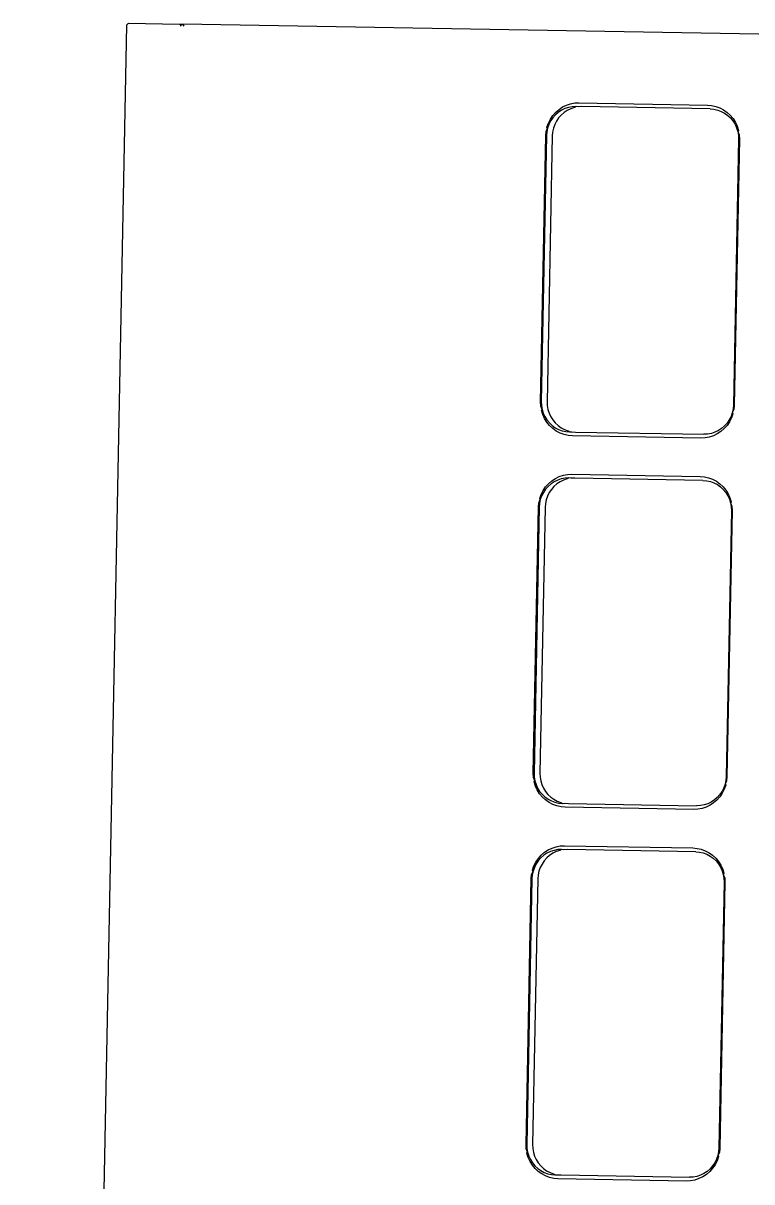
# Model space of a CAD drawing. Header units: millimetres. Extents: x 44692 to 172587, y -26854 to 14445.
# Drawn here: x 148764 to 148797.9, y -15363.8 to -15310 of the extents above; entities that cross this region are included whole.
import ezdxf

# ---------------------------------------------------------------- set-up
doc = ezdxf.new("R2010")
doc.units = ezdxf.units.MM
doc.header["$LTSCALE"] = 100
doc.layers.add('Muebles', color=112, linetype='Continuous')

msp = doc.modelspace()

# ---------------------------------------------------------------- linework, layer by layer
at = {"layer": 'Muebles'}
for p, q in [((148768.812, -15310.04), (148764.006, -15556.603)), ((148768.812, -15310.04), (148768.9, -15309.953)), ((148768.9, -15309.953), (148771.284, -15309.995)), ((148771.284, -15309.995), (148771.421, -15309.998)), ((148771.284, -15309.995), (148771.349, -15310.085)), ((148771.421, -15309.998), (148771.485, -15310.087)), ((148876.751, -15311.856), (148771.421, -15309.998)), ((148788.78, -15314.094), (148788.932, -15313.962)), ((148789.046, -15314.004), (148788.897, -15314.102)), ((148788.932, -15313.962), (148789.1, -15313.851)), ((148789.206, -15313.926), (148789.046, -15314.004)), ((148789.1, -15313.851), (148789.281, -15313.764)), ((148789.319, -15314.008), (148789.17, -15314.107)), ((148789.375, -15313.871), (148789.206, -15313.926)), ((148789.281, -15313.764), (148789.471, -15313.701)), ((148789.48, -15313.931), (148789.319, -15314.008)), ((148789.549, -15313.838), (148789.375, -15313.871)), ((148789.471, -15313.701), (148789.667, -15313.665)), ((148789.648, -15313.876), (148789.48, -15313.931)), ((148789.726, -15313.83), (148789.549, -15313.838)), ((148789.726, -15313.83), (148789.648, -15313.876)), ((148789.667, -15313.665), (148789.86, -15313.655)), ((148789.822, -15313.843), (148789.726, -15313.83)), ((148789.999, -15313.835), (148789.822, -15313.843)), ((148789.86, -15313.655), (148795.836, -15313.761)), ((148795.964, -15313.94), (148789.999, -15313.835)), ((148795.836, -15313.761), (148796.029, -15313.777)), ((148795.964, -15313.94), (148796.14, -15313.955)), ((148796.029, -15313.777), (148796.224, -15313.821)), ((148796.14, -15313.955), (148796.313, -15313.993)), ((148796.224, -15313.821), (148796.411, -15313.89)), ((148796.313, -15313.993), (148796.479, -15314.054)), ((148796.411, -15313.89), (148796.588, -15313.983)), ((148796.479, -15314.054), (148796.636, -15314.137)), ((148796.588, -15313.983), (148796.752, -15314.1)), ((148788.372, -15314.788), (148788.439, -15314.596)), ((148788.439, -15314.596), (148788.531, -15314.414)), ((148788.542, -15314.502), (148788.46, -15314.664)), ((148788.531, -15314.414), (148788.645, -15314.245)), ((148788.643, -15314.353), (148788.542, -15314.502)), ((148788.762, -15314.219), (148788.643, -15314.353)), ((148788.645, -15314.245), (148788.78, -15314.094)), ((148788.815, -15314.507), (148788.733, -15314.669)), ((148788.897, -15314.102), (148788.762, -15314.219)), ((148788.916, -15314.358), (148788.815, -15314.507)), ((148789.035, -15314.224), (148788.916, -15314.358)), ((148789.17, -15314.107), (148789.035, -15314.224)), ((148796.636, -15314.137), (148796.781, -15314.241)), ((148796.752, -15314.1), (148796.899, -15314.237)), ((148796.781, -15314.241), (148796.912, -15314.363)), ((148796.899, -15314.237), (148797.028, -15314.393)), ((148796.912, -15314.363), (148797.026, -15314.501)), ((148797.026, -15314.501), (148797.121, -15314.654)), ((148797.028, -15314.393), (148797.135, -15314.565)), ((148797.135, -15314.565), (148797.22, -15314.75)), ((148788.312, -15315.186), (148788.329, -15314.988)), ((148788.329, -15314.988), (148788.4, -15314.835)), ((148788.362, -15315.012), (148788.347, -15315.193)), ((148788.4, -15314.835), (148788.362, -15315.012)), ((148788.4, -15314.835), (148788.372, -15314.788)), ((148788.46, -15314.664), (148788.4, -15314.835)), ((148788.635, -15315.017), (148788.62, -15315.198)), ((148788.673, -15314.839), (148788.635, -15315.017)), ((148788.733, -15314.669), (148788.673, -15314.839)), ((148797.121, -15314.654), (148797.196, -15314.818)), ((148797.196, -15314.818), (148797.249, -15314.991)), ((148797.22, -15314.75), (148797.28, -15314.945)), ((148797.28, -15314.945), (148797.249, -15314.991)), ((148797.249, -15314.991), (148797.281, -15315.169)), ((148797.249, -15314.991), (148797.315, -15315.147)), ((148797.315, -15315.147), (148797.324, -15315.345)), ((148788.071, -15327.559), (148788.312, -15315.186)), ((148788.347, -15315.193), (148788.106, -15327.554)), ((148788.62, -15315.198), (148788.379, -15327.559)), ((148797.289, -15315.35), (148797.048, -15327.712)), ((148797.324, -15315.345), (148797.083, -15327.718)), ((148797.281, -15315.169), (148797.289, -15315.35)), ((148788.08, -15327.758), (148788.071, -15327.559)), ((148788.145, -15327.914), (148788.08, -15327.758)), ((148788.106, -15327.554), (148788.114, -15327.736)), ((148788.114, -15327.736), (148788.145, -15327.914)), ((148788.115, -15327.959), (148788.145, -15327.914)), ((148788.175, -15328.154), (148788.115, -15327.959)), ((148788.145, -15327.914), (148788.199, -15328.087)), ((148788.199, -15328.087), (148788.274, -15328.251)), ((148788.379, -15327.559), (148788.387, -15327.74)), ((148788.387, -15327.74), (148788.418, -15327.919)), ((148788.418, -15327.919), (148788.472, -15328.092)), ((148796.995, -15328.07), (148796.934, -15328.241)), ((148797.033, -15327.893), (148796.995, -15328.07)), ((148797.066, -15327.917), (148796.995, -15328.07)), ((148796.995, -15328.07), (148797.023, -15328.117)), ((148797.048, -15327.712), (148797.033, -15327.893)), ((148797.083, -15327.718), (148797.066, -15327.917)), ((148788.26, -15328.339), (148788.175, -15328.154)), ((148788.367, -15328.511), (148788.26, -15328.339)), ((148788.274, -15328.251), (148788.369, -15328.404)), ((148788.496, -15328.668), (148788.367, -15328.511)), ((148788.369, -15328.404), (148788.483, -15328.542)), ((148788.472, -15328.092), (148788.547, -15328.256)), ((148788.483, -15328.542), (148788.614, -15328.664)), ((148788.547, -15328.256), (148788.642, -15328.408)), ((148788.642, -15328.408), (148788.756, -15328.547)), ((148788.756, -15328.547), (148788.887, -15328.669)), ((148796.752, -15328.551), (148796.633, -15328.686)), ((148796.864, -15328.491), (148796.749, -15328.659)), ((148796.853, -15328.402), (148796.752, -15328.551)), ((148796.934, -15328.241), (148796.853, -15328.402)), ((148796.955, -15328.309), (148796.864, -15328.491)), ((148797.023, -15328.117), (148796.955, -15328.309)), ((148788.643, -15328.805), (148788.496, -15328.668)), ((148788.614, -15328.664), (148788.759, -15328.767)), ((148788.806, -15328.922), (148788.643, -15328.805)), ((148788.759, -15328.767), (148788.916, -15328.85)), ((148788.983, -15329.015), (148788.806, -15328.922)), ((148788.887, -15328.669), (148789.032, -15328.772)), ((148788.916, -15328.85), (148789.082, -15328.912)), ((148789.171, -15329.084), (148788.983, -15329.015)), ((148789.032, -15328.772), (148789.189, -15328.855)), ((148789.082, -15328.912), (148789.255, -15328.95)), ((148789.365, -15329.128), (148789.171, -15329.084)), ((148789.189, -15328.855), (148789.355, -15328.916)), ((148789.255, -15328.95), (148789.431, -15328.965)), ((148789.355, -15328.916), (148789.431, -15328.965)), ((148789.558, -15329.144), (148789.365, -15329.128)), ((148789.431, -15328.965), (148789.528, -15328.955)), ((148789.528, -15328.955), (148789.704, -15328.97)), ((148795.535, -15329.249), (148789.558, -15329.144)), ((148789.704, -15328.97), (148795.669, -15329.075)), ((148795.846, -15329.066), (148795.669, -15329.075)), ((148796.02, -15329.034), (148795.846, -15329.066)), ((148796.114, -15329.141), (148795.924, -15329.203)), ((148796.188, -15328.979), (148796.02, -15329.034)), ((148796.295, -15329.054), (148796.114, -15329.141)), ((148796.348, -15328.901), (148796.188, -15328.979)), ((148796.463, -15328.943), (148796.295, -15329.054)), ((148796.497, -15328.803), (148796.348, -15328.901)), ((148796.615, -15328.811), (148796.463, -15328.943)), ((148796.633, -15328.686), (148796.497, -15328.803)), ((148796.749, -15328.659), (148796.615, -15328.811)), ((148795.728, -15329.24), (148795.535, -15329.249)), ((148795.924, -15329.203), (148795.728, -15329.24)), ((148788.443, -15331.37), (148788.595, -15331.238)), ((148788.71, -15331.28), (148788.561, -15331.378)), ((148788.595, -15331.238), (148788.763, -15331.127)), ((148788.87, -15331.202), (148788.71, -15331.28)), ((148788.763, -15331.127), (148788.944, -15331.04)), ((148788.983, -15331.284), (148788.834, -15331.383)), ((148789.038, -15331.147), (148788.87, -15331.202)), ((148788.944, -15331.04), (148789.134, -15330.978)), ((148789.143, -15331.207), (148788.983, -15331.284)), ((148789.212, -15331.114), (148789.038, -15331.147)), ((148789.134, -15330.978), (148789.33, -15330.941)), ((148789.311, -15331.152), (148789.143, -15331.207)), ((148789.389, -15331.106), (148789.212, -15331.114)), ((148789.389, -15331.106), (148789.311, -15331.152)), ((148789.33, -15330.941), (148789.523, -15330.932)), ((148789.485, -15331.119), (148789.389, -15331.106)), ((148789.662, -15331.111), (148789.485, -15331.119)), ((148789.523, -15330.932), (148795.5, -15331.037)), ((148795.627, -15331.216), (148789.662, -15331.111)), ((148795.5, -15331.037), (148795.693, -15331.054)), ((148795.627, -15331.216), (148795.803, -15331.231)), ((148795.693, -15331.054), (148795.887, -15331.097)), ((148795.803, -15331.231), (148795.976, -15331.269)), ((148795.887, -15331.097), (148796.075, -15331.166)), ((148795.976, -15331.269), (148796.142, -15331.33)), ((148796.075, -15331.166), (148796.252, -15331.259)), ((148796.252, -15331.259), (148796.415, -15331.376)), ((148788.103, -15331.872), (148788.194, -15331.69)), ((148788.205, -15331.779), (148788.124, -15331.94)), ((148788.194, -15331.69), (148788.308, -15331.522)), ((148788.306, -15331.629), (148788.205, -15331.779)), ((148788.425, -15331.495), (148788.306, -15331.629)), ((148788.308, -15331.522), (148788.443, -15331.37)), ((148788.478, -15331.783), (148788.397, -15331.945)), ((148788.561, -15331.378), (148788.425, -15331.495)), ((148788.579, -15331.634), (148788.478, -15331.783)), ((148788.698, -15331.5), (148788.579, -15331.634)), ((148788.834, -15331.383), (148788.698, -15331.5)), ((148796.142, -15331.33), (148796.299, -15331.413)), ((148796.299, -15331.413), (148796.444, -15331.517)), ((148796.415, -15331.376), (148796.562, -15331.513)), ((148796.444, -15331.517), (148796.575, -15331.639)), ((148796.562, -15331.513), (148796.691, -15331.67)), ((148796.575, -15331.639), (148796.689, -15331.777)), ((148796.689, -15331.777), (148796.784, -15331.93)), ((148796.691, -15331.67), (148796.798, -15331.842)), ((148796.798, -15331.842), (148796.883, -15332.027)), ((148787.975, -15332.463), (148787.992, -15332.264)), ((148787.992, -15332.264), (148788.063, -15332.111)), ((148788.025, -15332.288), (148788.01, -15332.469)), ((148788.063, -15332.111), (148788.025, -15332.288)), ((148788.035, -15332.064), (148788.103, -15331.872)), ((148788.063, -15332.111), (148788.035, -15332.064)), ((148788.124, -15331.94), (148788.063, -15332.111)), ((148788.298, -15332.293), (148788.283, -15332.474)), ((148788.336, -15332.115), (148788.298, -15332.293)), ((148788.397, -15331.945), (148788.336, -15332.115)), ((148796.784, -15331.93), (148796.859, -15332.094)), ((148796.859, -15332.094), (148796.913, -15332.267)), ((148796.883, -15332.027), (148796.943, -15332.222)), ((148796.943, -15332.222), (148796.913, -15332.267)), ((148796.913, -15332.267), (148796.944, -15332.445)), ((148796.913, -15332.267), (148796.978, -15332.423)), ((148787.734, -15344.836), (148787.975, -15332.463)), ((148788.01, -15332.469), (148787.769, -15344.83)), ((148788.283, -15332.474), (148788.042, -15344.835)), ((148796.952, -15332.627), (148796.711, -15344.988)), ((148796.987, -15332.622), (148796.746, -15344.995)), ((148796.944, -15332.445), (148796.952, -15332.627)), ((148796.978, -15332.423), (148796.987, -15332.622)), ((148787.743, -15345.034), (148787.734, -15344.836)), ((148787.808, -15345.19), (148787.743, -15345.034)), ((148787.769, -15344.83), (148787.777, -15345.012)), ((148787.777, -15345.012), (148787.808, -15345.19)), ((148787.778, -15345.236), (148787.808, -15345.19)), ((148787.838, -15345.431), (148787.778, -15345.236)), ((148787.808, -15345.19), (148787.862, -15345.363)), ((148788.042, -15344.835), (148788.05, -15345.016)), ((148788.05, -15345.016), (148788.081, -15345.195)), ((148788.081, -15345.195), (148788.135, -15345.368)), ((148796.696, -15345.169), (148796.658, -15345.346)), ((148796.729, -15345.193), (148796.658, -15345.346)), ((148796.711, -15344.988), (148796.696, -15345.169)), ((148796.746, -15344.995), (148796.729, -15345.193)), ((148787.923, -15345.616), (148787.838, -15345.431)), ((148787.862, -15345.363), (148787.937, -15345.527)), ((148788.03, -15345.788), (148787.923, -15345.616)), ((148787.937, -15345.527), (148788.032, -15345.68)), ((148788.159, -15345.944), (148788.03, -15345.788)), ((148788.032, -15345.68), (148788.146, -15345.818)), ((148788.135, -15345.368), (148788.21, -15345.532)), ((148788.146, -15345.818), (148788.277, -15345.94)), ((148788.21, -15345.532), (148788.305, -15345.684)), ((148788.305, -15345.684), (148788.419, -15345.823)), ((148788.419, -15345.823), (148788.55, -15345.945)), ((148796.415, -15345.827), (148796.296, -15345.962)), ((148796.527, -15345.767), (148796.413, -15345.936)), ((148796.516, -15345.678), (148796.415, -15345.827)), ((148796.598, -15345.517), (148796.516, -15345.678)), ((148796.619, -15345.585), (148796.527, -15345.767)), ((148796.658, -15345.346), (148796.598, -15345.517)), ((148796.686, -15345.393), (148796.619, -15345.585)), ((148796.658, -15345.346), (148796.686, -15345.393)), ((148788.306, -15346.081), (148788.159, -15345.944)), ((148788.277, -15345.94), (148788.422, -15346.043)), ((148788.47, -15346.198), (148788.306, -15346.081)), ((148788.422, -15346.043), (148788.579, -15346.126)), ((148788.647, -15346.291), (148788.47, -15346.198)), ((148788.55, -15345.945), (148788.695, -15346.048)), ((148788.579, -15346.126), (148788.745, -15346.188)), ((148788.834, -15346.36), (148788.647, -15346.291)), ((148788.695, -15346.048), (148788.852, -15346.131)), ((148788.745, -15346.188), (148788.918, -15346.226)), ((148789.029, -15346.404), (148788.834, -15346.36)), ((148788.852, -15346.131), (148789.018, -15346.192)), ((148788.918, -15346.226), (148789.094, -15346.241)), ((148789.018, -15346.192), (148789.094, -15346.241)), ((148789.222, -15346.42), (148789.029, -15346.404)), ((148789.094, -15346.241), (148789.191, -15346.231)), ((148789.191, -15346.231), (148789.367, -15346.246)), ((148789.367, -15346.246), (148795.332, -15346.351)), ((148795.509, -15346.342), (148795.332, -15346.351)), ((148795.683, -15346.31), (148795.509, -15346.342)), ((148795.851, -15346.255), (148795.683, -15346.31)), ((148795.958, -15346.33), (148795.777, -15346.417)), ((148796.012, -15346.177), (148795.851, -15346.255)), ((148796.126, -15346.219), (148795.958, -15346.33)), ((148796.161, -15346.079), (148796.012, -15346.177)), ((148796.278, -15346.087), (148796.126, -15346.219)), ((148796.296, -15345.962), (148796.161, -15346.079)), ((148796.413, -15345.936), (148796.278, -15346.087)), ((148795.198, -15346.526), (148789.222, -15346.42)), ((148795.391, -15346.516), (148795.198, -15346.526)), ((148795.587, -15346.48), (148795.391, -15346.516)), ((148795.777, -15346.417), (148795.587, -15346.48)), ((148788.106, -15348.646), (148788.259, -15348.514)), ((148788.373, -15348.556), (148788.224, -15348.654)), ((148788.259, -15348.514), (148788.427, -15348.404)), ((148788.533, -15348.478), (148788.373, -15348.556)), ((148788.427, -15348.404), (148788.607, -15348.316)), ((148788.646, -15348.56), (148788.497, -15348.659)), ((148788.702, -15348.423), (148788.533, -15348.478)), ((148788.607, -15348.316), (148788.797, -15348.254)), ((148788.806, -15348.483), (148788.646, -15348.56)), ((148788.876, -15348.391), (148788.702, -15348.423)), ((148788.797, -15348.254), (148788.993, -15348.218)), ((148788.975, -15348.428), (148788.806, -15348.483)), ((148789.052, -15348.382), (148788.876, -15348.391)), ((148789.052, -15348.382), (148788.975, -15348.428)), ((148788.993, -15348.218), (148789.187, -15348.208)), ((148789.149, -15348.395), (148789.052, -15348.382)), ((148789.325, -15348.387), (148789.149, -15348.395)), ((148789.187, -15348.208), (148795.163, -15348.313)), ((148795.29, -15348.492), (148789.325, -15348.387)), ((148795.163, -15348.313), (148795.356, -15348.33)), ((148795.29, -15348.492), (148795.467, -15348.507)), ((148795.356, -15348.33), (148795.551, -15348.373)), ((148795.467, -15348.507), (148795.639, -15348.545)), ((148795.551, -15348.373), (148795.738, -15348.442)), ((148795.639, -15348.545), (148795.806, -15348.606)), ((148795.738, -15348.442), (148795.915, -15348.536)), ((148795.915, -15348.536), (148796.078, -15348.652)), ((148787.766, -15349.148), (148787.858, -15348.966)), ((148787.868, -15349.055), (148787.787, -15349.216)), ((148787.858, -15348.966), (148787.972, -15348.798)), ((148787.969, -15348.905), (148787.868, -15349.055)), ((148788.089, -15348.771), (148787.969, -15348.905)), ((148787.972, -15348.798), (148788.106, -15348.646)), ((148788.141, -15349.059), (148788.06, -15349.221)), ((148788.224, -15348.654), (148788.089, -15348.771)), ((148788.242, -15348.91), (148788.141, -15349.059)), ((148788.362, -15348.776), (148788.242, -15348.91)), ((148788.497, -15348.659), (148788.362, -15348.776)), ((148795.806, -15348.606), (148795.963, -15348.69)), ((148795.963, -15348.69), (148796.108, -15348.793)), ((148796.078, -15348.652), (148796.226, -15348.79)), ((148796.108, -15348.793), (148796.238, -15348.915)), ((148796.226, -15348.79), (148796.354, -15348.946)), ((148796.238, -15348.915), (148796.352, -15349.053)), ((148796.352, -15349.053), (148796.447, -15349.206)), ((148796.354, -15348.946), (148796.461, -15349.118)), ((148787.639, -15349.739), (148787.655, -15349.541)), ((148787.655, -15349.541), (148787.727, -15349.387)), ((148787.689, -15349.564), (148787.674, -15349.745)), ((148787.727, -15349.387), (148787.689, -15349.564)), ((148787.698, -15349.341), (148787.766, -15349.148)), ((148787.727, -15349.387), (148787.698, -15349.341)), ((148787.787, -15349.216), (148787.727, -15349.387)), ((148787.962, -15349.569), (148787.947, -15349.75)), ((148788, -15349.391), (148787.962, -15349.569)), ((148788.06, -15349.221), (148788, -15349.391)), ((148796.447, -15349.206), (148796.523, -15349.37)), ((148796.461, -15349.118), (148796.546, -15349.303)), ((148796.523, -15349.37), (148796.576, -15349.543)), ((148796.546, -15349.303), (148796.606, -15349.498)), ((148796.606, -15349.498), (148796.576, -15349.543)), ((148796.576, -15349.543), (148796.607, -15349.721)), ((148796.576, -15349.543), (148796.641, -15349.699)), ((148787.397, -15362.112), (148787.639, -15349.739)), ((148787.674, -15349.745), (148787.433, -15362.106)), ((148787.947, -15349.75), (148787.706, -15362.111)), ((148796.615, -15349.903), (148796.374, -15362.264)), ((148796.65, -15349.898), (148796.409, -15362.271)), ((148796.607, -15349.721), (148796.615, -15349.903)), ((148796.641, -15349.699), (148796.65, -15349.898)), ((148787.406, -15362.311), (148787.397, -15362.112)), ((148787.472, -15362.466), (148787.406, -15362.311)), ((148787.433, -15362.106), (148787.441, -15362.288)), ((148787.441, -15362.288), (148787.472, -15362.466)), ((148787.441, -15362.512), (148787.472, -15362.466)), ((148787.502, -15362.707), (148787.441, -15362.512)), ((148787.472, -15362.466), (148787.525, -15362.639)), ((148787.706, -15362.111), (148787.714, -15362.292)), ((148787.714, -15362.292), (148787.745, -15362.471)), ((148787.745, -15362.471), (148787.798, -15362.644)), ((148796.359, -15362.445), (148796.321, -15362.622)), ((148796.392, -15362.469), (148796.321, -15362.622)), ((148796.374, -15362.264), (148796.359, -15362.445)), ((148796.409, -15362.271), (148796.392, -15362.469)), ((148787.586, -15362.892), (148787.502, -15362.707)), ((148787.525, -15362.639), (148787.6, -15362.803)), ((148787.694, -15363.064), (148787.586, -15362.892)), ((148787.6, -15362.803), (148787.696, -15362.956)), ((148787.822, -15363.22), (148787.694, -15363.064)), ((148787.696, -15362.956), (148787.809, -15363.094)), ((148787.798, -15362.644), (148787.873, -15362.808)), ((148787.809, -15363.094), (148787.94, -15363.216)), ((148787.873, -15362.808), (148787.969, -15362.96)), ((148787.969, -15362.96), (148788.082, -15363.099)), ((148788.082, -15363.099), (148788.213, -15363.221)), ((148796.078, -15363.103), (148795.959, -15363.238)), ((148796.19, -15363.044), (148796.076, -15363.212)), ((148796.18, -15362.954), (148796.078, -15363.103)), ((148796.261, -15362.793), (148796.18, -15362.954)), ((148796.282, -15362.862), (148796.19, -15363.044)), ((148796.321, -15362.622), (148796.261, -15362.793)), ((148796.35, -15362.669), (148796.282, -15362.862)), ((148796.321, -15362.622), (148796.35, -15362.669)), ((148787.969, -15363.358), (148787.822, -15363.22)), ((148787.94, -15363.216), (148788.085, -15363.319)), ((148788.133, -15363.474), (148787.969, -15363.358)), ((148788.085, -15363.319), (148788.242, -15363.402)), ((148788.31, -15363.568), (148788.133, -15363.474)), ((148788.213, -15363.221), (148788.358, -15363.324)), ((148788.242, -15363.402), (148788.408, -15363.464)), ((148788.497, -15363.637), (148788.31, -15363.568)), ((148788.358, -15363.324), (148788.515, -15363.407)), ((148788.408, -15363.464), (148788.581, -15363.502)), ((148788.692, -15363.68), (148788.497, -15363.637)), ((148788.515, -15363.407), (148788.681, -15363.469)), ((148788.581, -15363.502), (148788.757, -15363.517)), ((148788.681, -15363.469), (148788.757, -15363.517)), ((148788.757, -15363.517), (148788.854, -15363.507)), ((148788.854, -15363.507), (148789.03, -15363.522)), ((148789.03, -15363.522), (148794.995, -15363.627)), ((148795.172, -15363.618), (148794.995, -15363.627)), ((148795.346, -15363.586), (148795.172, -15363.618)), ((148795.515, -15363.531), (148795.346, -15363.586)), ((148795.621, -15363.606), (148795.441, -15363.693)), ((148795.675, -15363.453), (148795.515, -15363.531)), ((148795.789, -15363.495), (148795.621, -15363.606)), ((148795.824, -15363.355), (148795.675, -15363.453)), ((148795.942, -15363.363), (148795.789, -15363.495)), ((148795.959, -15363.238), (148795.824, -15363.355)), ((148796.076, -15363.212), (148795.942, -15363.363)), ((148788.885, -15363.696), (148788.692, -15363.68)), ((148794.861, -15363.802), (148788.885, -15363.696)), ((148795.054, -15363.792), (148794.861, -15363.802)), ((148795.251, -15363.756), (148795.054, -15363.792)), ((148795.441, -15363.693), (148795.251, -15363.756))]:
    msp.add_line(p, q, dxfattribs=at)

doc.saveas('drawing.dxf')
